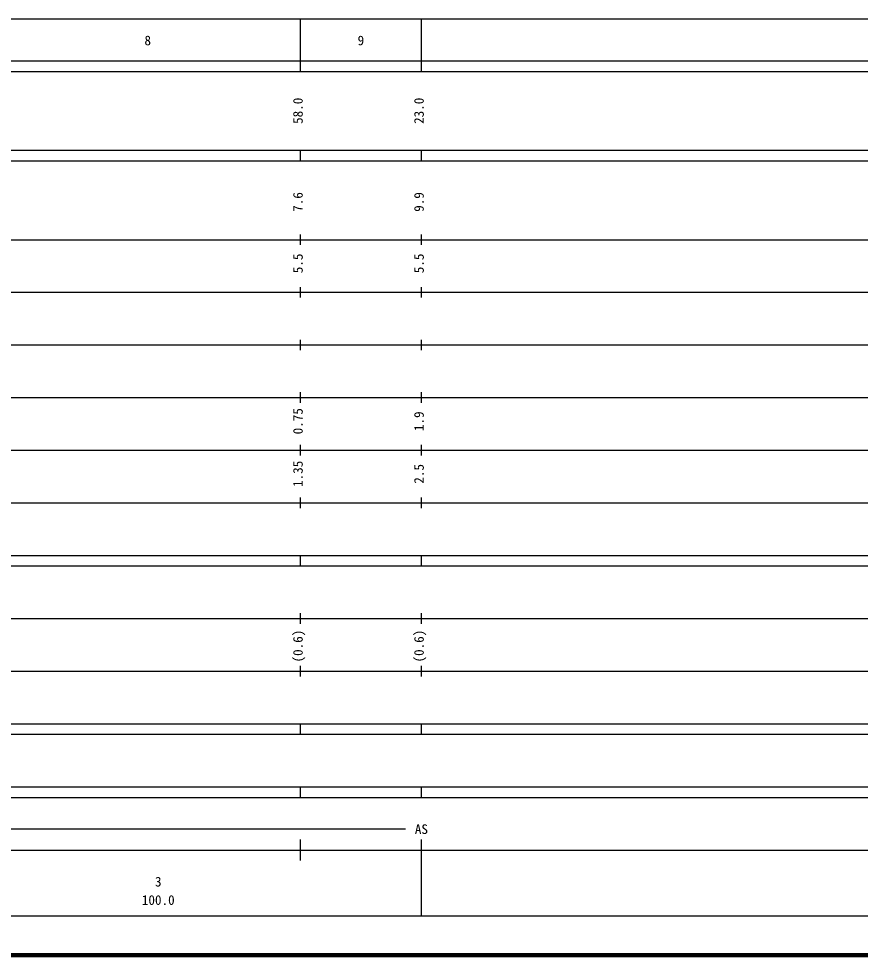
# Model space of a CAD drawing. Units: millimetres on the paper, enlarged 1000 times. Extents: x 34860 to 694227, y -100713 to 259287.
# Drawn here: x 305718 to 465612, y -100713 to 77287 of the extents above; entities that cross this region are included whole.
import ezdxf
from ezdxf.enums import TextEntityAlignment as Align

# ---------------------------------------------------------------- set-up
doc = ezdxf.new("R2010")
doc.units = ezdxf.units.MM
doc.header["$LTSCALE"] = 1000
doc.layers.add('M-TTL', color=2, linetype='Continuous', lineweight=140)
doc.layers.add('M-TTL-BAND', color=7, linetype='Continuous', lineweight=25)
doc.styles.add('ＭＳ ゴシック', font='')
doc.styles.get('ＭＳ ゴシック').set_extended_font_data('MS Gothic')

msp = doc.modelspace()

# ---------------------------------------------------------------- linework, layer by layer
at = {"layer": 'M-TTL'}
msp.add_line((54227, -100713), (694227, -100713), dxfattribs=at)
at = {"layer": 'M-TTL-BAND'}
for p, q in [((82227, 77287), (593227, 77287)), ((359227, 67287), (359227, 77287)), ((382227, 67287), (382227, 77287)), ((54227, 69287), (593227, 69287)), ((54227, 67287), (593227, 67287)), ((54227, 52287), (593227, 52287)), ((359227, 50287), (359227, 52287)), ((382227, 50287), (382227, 52287)), ((54227, 50287), (593227, 50287)), ((359227, 34287), (359227, 36287)), ((382227, 34287), (382227, 36287)), ((54227, 35287), (593227, 35287)), ((60227, 25287), (593227, 25287)), ((359227, 24287), (359227, 26287)), ((382227, 24287), (382227, 26287)), ((359227, 14287), (359227, 16287)), ((382227, 14287), (382227, 16287)), ((66227, 15287), (593227, 15287)), ((359227, 4287), (359227, 6287)), ((382227, 4287), (382227, 6287)), ((60227, 5287), (593227, 5287)), ((66227, -4713), (593227, -4713)), ((359227, -5713), (359227, -3713)), ((382227, -5713), (382227, -3713)), ((359227, -15713), (359227, -13713)), ((382227, -15713), (382227, -13713)), ((70977, -14713), (593227, -14713)), ((70977, -24713), (593227, -24713)), ((359227, -26713), (359227, -24713)), ((382227, -26713), (382227, -24713)), ((54227, -26713), (593227, -26713)), ((63227, -36713), (593227, -36713)), ((359227, -37713), (359227, -35713)), ((382227, -37713), (382227, -35713)), ((359227, -47713), (359227, -45713)), ((382227, -47713), (382227, -45713)), ((54227, -46713), (593227, -46713)), ((54227, -56713), (593227, -56713)), ((359227, -58713), (359227, -56713)), ((382227, -58713), (382227, -56713)), ((69477, -58713), (593227, -58713)), ((69477, -68713), (593227, -68713)), ((359227, -70713), (359227, -68713)), ((382227, -70713), (382227, -68713)), ((54227, -70713), (593227, -70713)), ((85227, -76713), (379227, -76713)), ((359227, -82713), (359227, -78713)), ((382227, -93213), (382227, -78713)), ((54227, -80713), (593227, -80713)), ((82227, -93213), (593227, -93213))]:
    msp.add_line(p, q, dxfattribs=at)

# ---------------------------------------------------------------- texts
at = {"layer": 'M-TTL-BAND', "style": 'ＭＳ ゴシック'}
for s, p in [('8', (330227, 71692)), ('9', (370727, 71692)), ('AS', (382227, -78213)), ('3', (332227, -88190)), ('100.0', (332227, -91680))]:
    msp.add_text(s, height=1833, dxfattribs=at).set_placement(p, align=Align.BOTTOM_CENTER)
for s, p in [('58.0', (360227, 59787)), ('23.0', (383227, 59787)), ('7.6', (360227, 42461)), ('9.9', (383227, 42461)), ('5.5', (360227, 30787)), ('5.5', (383227, 30787)), ('0.75', (360227, 787)), ('1.9', (383227, 787)), ('1.35', (360227, -9213)), ('2.5', (383227, -9213)), ('(0.6)', (360227, -41949)), ('(0.6)', (383227, -41949))]:
    msp.add_text(s, height=1833, rotation=90, dxfattribs=at).set_placement(p, align=Align.BOTTOM_CENTER)

doc.saveas('drawing.dxf')
